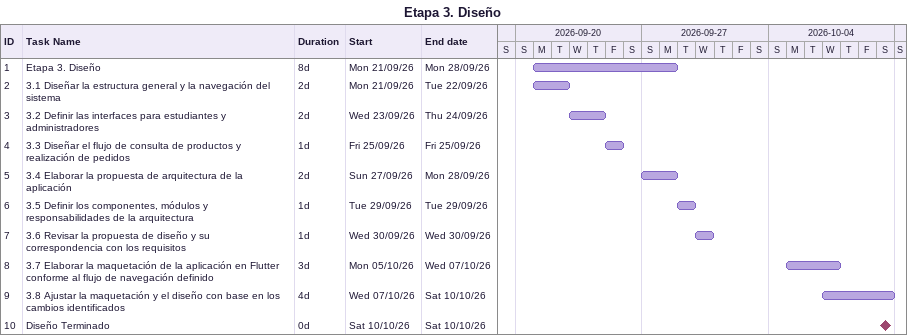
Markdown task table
Etapa 3. Diseño

| ID | Task | Duration | Start | Finish |
|---|---|---|---|---|
| 1 | Etapa 3. Diseño | 8d | 2026-09-21 | 2026-09-28 |
| 2 | 3.1 Diseñar la estructura general y la navegación del sistema | 2d | 2026-09-21 | 2026-09-22 |
| 3 | 3.2 Definir las interfaces para estudiantes y administradores | 2d | 2026-09-23 | 2026-09-24 |
| 4 | 3.3 Diseñar el flujo de consulta de productos y realización de pedidos | 1d | 2026-09-25 | 2026-09-25 |
| 5 | 3.4 Elaborar la propuesta de arquitectura de la aplicación | 2d | 2026-09-27 | 2026-09-28 |
| 6 | 3.5 Definir los componentes, módulos y responsabilidades de la arquitectura | 1d | 2026-09-29 | 2026-09-29 |
| 7 | 3.6 Revisar la propuesta de diseño y su correspondencia con los requisitos | 1d | 2026-09-30 | 2026-09-30 |
| 8 | 3.7 Elaborar la maquetación de la aplicación en Flutter conforme al flujo de navegación definido | 3d | 2026-10-05 | 2026-10-07 |
| 9 | 3.8 Ajustar la maquetación y el diseño con base en los cambios identificados | 4d | 2026-10-07 | 2026-10-10 |
| 10 | Diseño Terminado | 0d | 2026-10-10 | 2026-10-10 |
